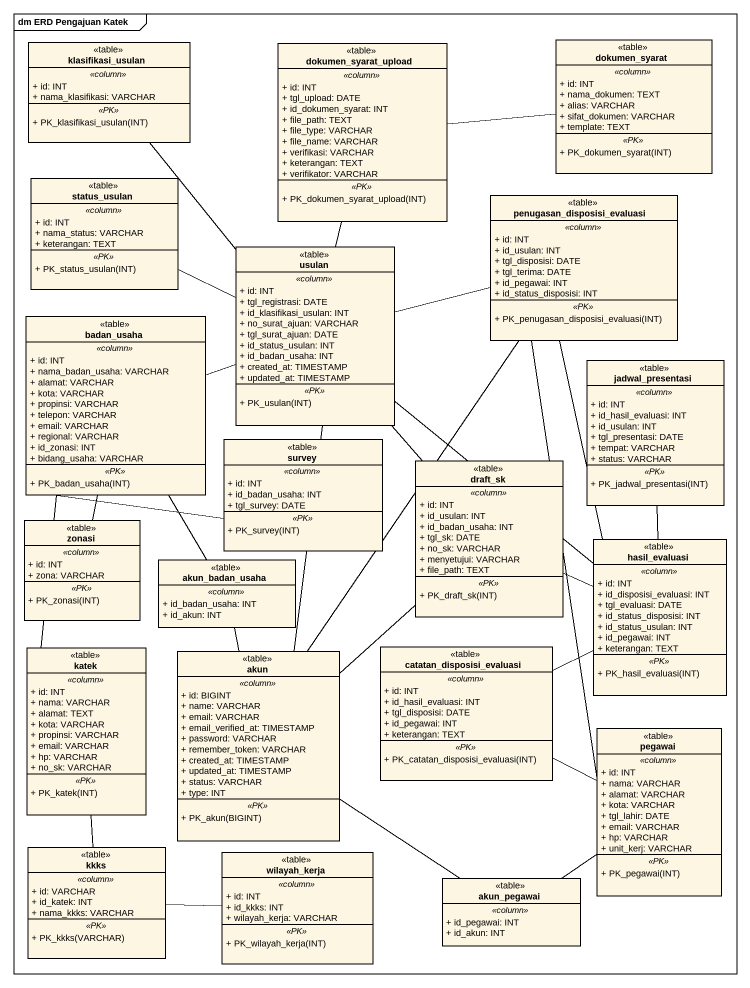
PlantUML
@startuml
mainframe dm ERD Pengajuan Katek
hide circle
hide empty members
skinparam classAttributeIconSize 0
class klasifikasi_usulan <<table>> {
  .. <<column>> ..
  + id: INT
  + nama_klasifikasi: VARCHAR
  .. <<PK>> ..
  + PK_klasifikasi_usulan(INT)
}
class dokumen_syarat_upload <<table>> {
  .. <<column>> ..
  + id: INT
  + tgl_upload: DATE
  + id_dokumen_syarat: INT
  + file_path: TEXT
  + file_type: VARCHAR
  + file_name: VARCHAR
  + verifikasi: VARCHAR
  + keterangan: TEXT
  + verifikator: VARCHAR
  .. <<PK>> ..
  + PK_dokumen_syarat_upload(INT)
}
class dokumen_syarat <<table>> {
  .. <<column>> ..
  + id: INT
  + nama_dokumen: TEXT
  + alias: VARCHAR
  + sifat_dokumen: VARCHAR
  + template: TEXT
  .. <<PK>> ..
  + PK_dokumen_syarat(INT)
}
class status_usulan <<table>> {
  .. <<column>> ..
  + id: INT
  + nama_status: VARCHAR
  + keterangan: TEXT
  .. <<PK>> ..
  + PK_status_usulan(INT)
}
class penugasan_disposisi_evaluasi <<table>> {
  .. <<column>> ..
  + id: INT
  + id_usulan: INT
  + tgl_disposisi: DATE
  + tgl_terima: DATE
  + id_pegawai: INT
  + id_status_disposisi: INT
  .. <<PK>> ..
  + PK_penugasan_disposisi_evaluasi(INT)
}
class usulan <<table>> {
  .. <<column>> ..
  + id: INT
  + tgl_registrasi: DATE
  + id_klasifikasi_usulan: INT
  + no_surat_ajuan: VARCHAR
  + tgl_surat_ajuan: DATE
  + id_status_usulan: INT
  + id_badan_usaha: INT
  + created_at: TIMESTAMP
  + updated_at: TIMESTAMP
  .. <<PK>> ..
  + PK_usulan(INT)
}
class badan_usaha <<table>> {
  .. <<column>> ..
  + id: INT
  + nama_badan_usaha: VARCHAR
  + alamat: VARCHAR
  + kota: VARCHAR
  + propinsi: VARCHAR
  + telepon: VARCHAR
  + email: VARCHAR
  + regional: VARCHAR
  + id_zonasi: INT
  + bidang_usaha: VARCHAR
  .. <<PK>> ..
  + PK_badan_usaha(INT)
}
class jadwal_presentasi <<table>> {
  .. <<column>> ..
  + id: INT
  + id_hasil_evaluasi: INT
  + id_usulan: INT
  + tgl_presentasi: DATE
  + tempat: VARCHAR
  + status: VARCHAR
  .. <<PK>> ..
  + PK_jadwal_presentasi(INT)
}
class survey <<table>> {
  .. <<column>> ..
  + id: INT
  + id_badan_usaha: INT
  + tgl_survey: DATE
  .. <<PK>> ..
  + PK_survey(INT)
}
class draft_sk <<table>> {
  .. <<column>> ..
  + id: INT
  + id_usulan: INT
  + id_badan_usaha: INT
  + tgl_sk: DATE
  + no_sk: VARCHAR
  + menyetujui: VARCHAR
  + file_path: TEXT
  .. <<PK>> ..
  + PK_draft_sk(INT)
}
class zonasi <<table>> {
  .. <<column>> ..
  + id: INT
  + zona: VARCHAR
  .. <<PK>> ..
  + PK_zonasi(INT)
}
class hasil_evaluasi <<table>> {
  .. <<column>> ..
  + id: INT
  + id_disposisi_evaluasi: INT
  + tgl_evaluasi: DATE
  + id_status_disposisi: INT
  + id_status_usulan: INT
  + id_pegawai: INT
  + keterangan: TEXT
  .. <<PK>> ..
  + PK_hasil_evaluasi(INT)
}
class akun_badan_usaha <<table>> {
  .. <<column>> ..
  + id_badan_usaha: INT
  + id_akun: INT
}
class katek <<table>> {
  .. <<column>> ..
  + id: INT
  + nama: VARCHAR
  + alamat: TEXT
  + kota: VARCHAR
  + propinsi: VARCHAR
  + email: VARCHAR
  + hp: VARCHAR
  + no_sk: VARCHAR
  .. <<PK>> ..
  + PK_katek(INT)
}
class akun <<table>> {
  .. <<column>> ..
  + id: BIGINT
  + name: VARCHAR
  + email: VARCHAR
  + email_verified_at: TIMESTAMP
  + password: VARCHAR
  + remember_token: VARCHAR
  + created_at: TIMESTAMP
  + updated_at: TIMESTAMP
  + status: VARCHAR
  + type: INT
  .. <<PK>> ..
  + PK_akun(BIGINT)
}
class catatan_disposisi_evaluasi <<table>> {
  .. <<column>> ..
  + id: INT
  + id_hasil_evaluasi: INT
  + tgl_disposisi: DATE
  + id_pegawai: INT
  + keterangan: TEXT
  .. <<PK>> ..
  + PK_catatan_disposisi_evaluasi(INT)
}
class pegawai <<table>> {
  .. <<column>> ..
  + id: INT
  + nama: VARCHAR
  + alamat: VARCHAR
  + kota: VARCHAR
  + tgl_lahir: DATE
  + email: VARCHAR
  + hp: VARCHAR
  + unit_kerj: VARCHAR
  .. <<PK>> ..
  + PK_pegawai(INT)
}
class kkks <<table>> {
  .. <<column>> ..
  + id: VARCHAR
  + id_katek: INT
  + nama_kkks: VARCHAR
  .. <<PK>> ..
  + PK_kkks(VARCHAR)
}
class wilayah_kerja <<table>> {
  .. <<column>> ..
  + id: INT
  + id_kkks: INT
  + wilayah_kerja: VARCHAR
  .. <<PK>> ..
  + PK_wilayah_kerja(INT)
}
class akun_pegawai <<table>> {
  .. <<column>> ..
  + id_pegawai: INT
  + id_akun: INT
}
dokumen_syarat -left- dokumen_syarat_upload
penugasan_disposisi_evaluasi -- hasil_evaluasi
penugasan_disposisi_evaluasi -- akun
penugasan_disposisi_evaluasi -- pegawai
usulan -up- klasifikasi_usulan
usulan -up- dokumen_syarat_upload
usulan -left- status_usulan
usulan -right- penugasan_disposisi_evaluasi
usulan -- draft_sk
usulan -- hasil_evaluasi
badan_usaha -right- usulan
badan_usaha -right- survey
badan_usaha -- zonasi
badan_usaha -- katek
hasil_evaluasi -up- jadwal_presentasi
hasil_evaluasi -left- draft_sk
hasil_evaluasi -left- catatan_disposisi_evaluasi
akun_badan_usaha -up- badan_usaha
akun_badan_usaha -- akun
akun -up- usulan
akun -up- draft_sk
catatan_disposisi_evaluasi -right- pegawai
kkks -up- katek
wilayah_kerja -left- kkks
akun_pegawai -up- akun
akun_pegawai -up- pegawai
@enduml
